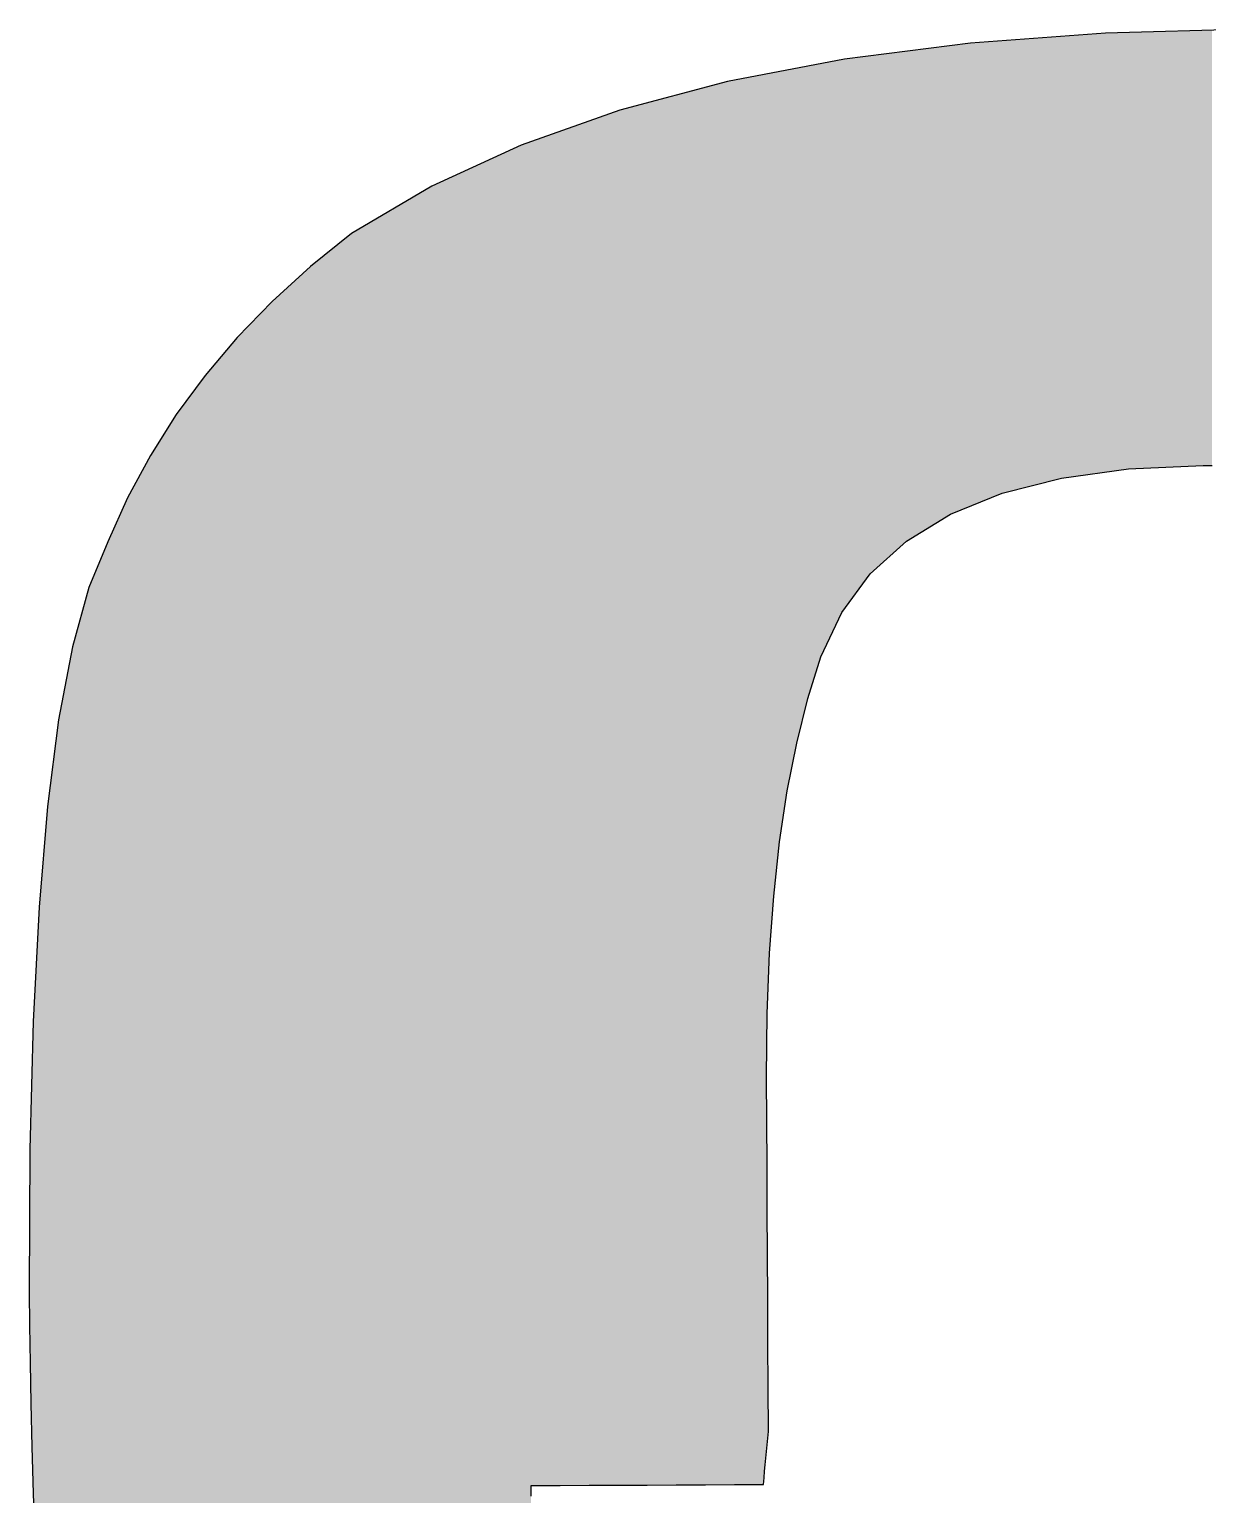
# Model space of a CAD drawing. Extents: x 4.5 to 35.8, y -15.7 to -10.4.
# Drawn here: x 19.583 to 21.949, y -13.381 to -10.439 of the extents above; entities that cross this region are included whole.
import ezdxf

# ---------------------------------------------------------------- set-up
doc = ezdxf.new("R2010")
doc.units = 0
doc.layers.add('LAYER_1', color=7, linetype='CONTINUOUS')

# ---------------------------------------------------------------- blocks, each defined once
blk = doc.blocks.new('*U6')
at = {"layer": 'LAYER_1', "color": 7}
for points in [[(21.8471, -11.3189), (21.8057, -10.4447), (21.8471, -10.4437)], [(21.9398, -11.3148), (21.8471, -10.4437), (21.9398, -10.4412)], [(21.8471, -11.3189), (21.8471, -10.4437), (21.9398, -11.3148)], [(21.9577, -11.3147), (21.9398, -10.4412), (21.9577, -10.4408)], [(21.9398, -11.3148), (21.9398, -10.4412), (21.9577, -11.3147)], [(21.4326, -11.4123), (21.3444, -10.4828), (21.4326, -10.4715)], [(21.4624, -11.4002), (21.4326, -10.4715), (21.4624, -10.4676)], [(21.4326, -11.4123), (21.4326, -10.4715), (21.4624, -11.4002)], [(21.4724, -11.3961), (21.4624, -10.4676), (21.4724, -10.4664)], [(21.4624, -11.4002), (21.4624, -10.4676), (21.4724, -11.3961)], [(21.5363, -11.3702), (21.4724, -10.4664), (21.5363, -10.4617)], [(21.4724, -11.3961), (21.4724, -10.4664), (21.5363, -11.3702)], [(21.5583, -11.3646), (21.5363, -10.4617), (21.5583, -10.46)], [(21.5363, -11.3702), (21.5363, -10.4617), (21.5583, -11.3646)], [(21.5906, -11.3563), (21.5583, -10.46), (21.5906, -10.4576)], [(21.5583, -11.3646), (21.5583, -10.46), (21.5906, -11.3563)], [(21.6553, -11.3399), (21.5906, -10.4576), (21.6553, -10.4529)], [(21.5906, -11.3563), (21.5906, -10.4576), (21.6553, -11.3399)], [(21.7188, -11.3312), (21.6553, -10.4529), (21.7188, -10.4482)], [(21.6553, -11.3399), (21.6553, -10.4529), (21.7188, -11.3312)], [(21.7436, -11.3278), (21.7188, -10.4482), (21.7436, -10.4463)], [(21.7188, -11.3312), (21.7188, -10.4482), (21.7436, -11.3278)], [(21.7899, -11.3214), (21.7436, -10.4463), (21.7899, -10.4451)], [(21.7436, -11.3278), (21.7436, -10.4463), (21.7899, -11.3214)], [(21.8057, -11.3207), (21.7899, -10.4451), (21.8057, -10.4447)], [(21.7899, -11.3214), (21.7899, -10.4451), (21.8057, -11.3207)], [(21.8057, -11.3207), (21.8057, -10.4447), (21.8471, -11.3189)], [(21.2058, -11.6273), (21.1723, -10.5079), (21.2058, -10.5015)], [(21.2058, -11.6273), (21.2058, -10.5015), (21.2058, -11.6273)], [(21.2058, -11.6273), (21.2058, -10.5015), (21.2058, -10.5015)], [(21.2058, -11.6273), (21.2058, -10.5015), (21.2058, -11.6272)], [(21.2058, -11.6272), (21.2058, -10.5015), (21.2058, -10.5015)], [(21.2058, -11.6272), (21.2058, -10.5015), (21.2059, -11.6272)], [(21.2059, -11.6272), (21.2058, -10.5015), (21.2059, -10.5015)], [(21.2059, -11.627), (21.2059, -10.5015), (21.2059, -10.5014)], [(21.2059, -11.627), (21.2059, -10.5014), (21.206, -11.6269)], [(21.206, -11.6269), (21.2059, -10.5014), (21.206, -10.5014)], [(21.2059, -11.6272), (21.2059, -10.5015), (21.2059, -11.6271)], [(21.2059, -11.6271), (21.2059, -10.5015), (21.2059, -10.5015)], [(21.2059, -11.6271), (21.2059, -10.5015), (21.2059, -11.627)], [(21.2142, -11.6094), (21.206, -10.5014), (21.2142, -10.4999)], [(21.206, -11.6269), (21.206, -10.5014), (21.206, -11.6269)], [(21.206, -11.6269), (21.206, -10.5014), (21.206, -10.5014)], [(21.206, -11.6269), (21.206, -10.5014), (21.206, -11.6268)], [(21.206, -11.6268), (21.206, -10.5014), (21.206, -10.5014)], [(21.206, -11.6268), (21.206, -10.5014), (21.2142, -11.6094)], [(21.2195, -11.6022), (21.2142, -10.4999), (21.2195, -10.4988)], [(21.2142, -11.6094), (21.2142, -10.4999), (21.2195, -11.6022)], [(21.2716, -11.5319), (21.2195, -10.4988), (21.2716, -10.4922)], [(21.2195, -11.6022), (21.2195, -10.4988), (21.2716, -11.5319)], [(21.3109, -11.4964), (21.2716, -10.4922), (21.3109, -10.4871)], [(21.2716, -11.5319), (21.2716, -10.4922), (21.3109, -11.4964)], [(21.3342, -11.4753), (21.3109, -10.4871), (21.3342, -10.4841)], [(21.3109, -11.4964), (21.3109, -10.4871), (21.3342, -11.4753)], [(21.3444, -11.4662), (21.3342, -10.4841), (21.3444, -10.4828)], [(21.3342, -11.4753), (21.3342, -10.4841), (21.3444, -11.4662)], [(21.3444, -11.4662), (21.3444, -10.4828), (21.4326, -11.4123)], [(21.0571, -13.3606), (20.9993, -10.5411), (21.0571, -10.53)], [(21.0576, -13.3551), (21.0571, -10.53), (21.0576, -10.5299)], [(21.0571, -13.3606), (21.0571, -10.53), (21.0576, -13.3551)], [(21.0583, -13.3473), (21.0576, -10.5299), (21.0583, -10.5297)], [(21.0576, -13.3551), (21.0576, -10.5299), (21.0583, -13.3473)], [(21.0591, -13.3391), (21.0583, -10.5297), (21.0591, -10.5296)], [(21.0583, -13.3473), (21.0583, -10.5297), (21.0583, -13.3471)], [(21.0583, -13.3471), (21.0583, -10.5297), (21.0583, -10.5297)], [(21.0583, -13.3471), (21.0583, -10.5297), (21.0591, -13.3391)], [(21.0595, -13.334), (21.0591, -10.5296), (21.0595, -10.5295)], [(21.0591, -13.3391), (21.0591, -10.5296), (21.0595, -13.334)], [(21.0595, -13.334), (21.0595, -10.5295), (21.0598, -13.3312)], [(21.0598, -13.3312), (21.0595, -10.5295), (21.0598, -10.5295)], [(21.0605, -13.3231), (21.0598, -10.5295), (21.0605, -10.5293)], [(21.0598, -13.3312), (21.0598, -10.5295), (21.0605, -13.3231)], [(21.0605, -13.3231), (21.0605, -10.5293), (21.0608, -13.3207)], [(21.0608, -13.3207), (21.0605, -10.5293), (21.0608, -10.5293)], [(21.0613, -13.3151), (21.0608, -10.5293), (21.0613, -10.5292)], [(21.0608, -13.3207), (21.0608, -10.5293), (21.0613, -13.3151)], [(21.062, -13.3075), (21.0613, -10.5292), (21.062, -10.529)], [(21.0613, -13.3151), (21.0613, -10.5292), (21.062, -13.3075)], [(21.0627, -13.2993), (21.062, -10.529), (21.0627, -10.5289)], [(21.062, -13.3075), (21.062, -10.529), (21.062, -13.3072)], [(21.062, -13.3072), (21.062, -10.529), (21.062, -10.529)], [(21.062, -13.3072), (21.062, -10.529), (21.0627, -13.2993)], [(21.0632, -13.2942), (21.0627, -10.5289), (21.0632, -10.5288)], [(21.0627, -13.2993), (21.0627, -10.5289), (21.0632, -13.2942)], [(21.0632, -13.2942), (21.0632, -10.5288), (21.0635, -13.2913)], [(21.0635, -13.2913), (21.0632, -10.5288), (21.0635, -10.5288)], [(21.0639, -12.497), (21.0635, -10.5288), (21.0639, -10.5287)], [(21.0635, -12.5425), (21.0635, -10.5288), (21.0639, -12.497)], [(21.0643, -12.4515), (21.0639, -10.5287), (21.0643, -10.5286)], [(21.0639, -12.497), (21.0639, -10.5287), (21.0643, -12.4515)], [(21.0643, -12.4515), (21.0643, -10.5286), (21.0644, -12.4424)], [(21.0644, -12.4424), (21.0643, -10.5286), (21.0644, -10.5286)], [(21.0647, -12.415), (21.0644, -10.5286), (21.0647, -10.5285)], [(21.0644, -12.4424), (21.0644, -10.5286), (21.0647, -12.415)], [(21.0652, -12.4024), (21.0647, -10.5285), (21.0652, -10.5284)], [(21.0647, -12.415), (21.0647, -10.5285), (21.0647, -12.4134)], [(21.0647, -12.4134), (21.0647, -10.5285), (21.0647, -10.5285)], [(21.0647, -12.4134), (21.0647, -10.5285), (21.0652, -12.4024)], [(21.0656, -12.3915), (21.0652, -10.5284), (21.0656, -10.5283)], [(21.0652, -12.4024), (21.0652, -10.5284), (21.0656, -12.3915)], [(21.0656, -12.3915), (21.0656, -10.5283), (21.0656, -12.3904)], [(21.0656, -12.3904), (21.0656, -10.5283), (21.0656, -10.5283)], [(21.0656, -12.3904), (21.0656, -10.5283), (21.066, -12.3811)], [(21.066, -12.3811), (21.0656, -10.5283), (21.066, -10.5283)], [(21.0664, -12.3701), (21.066, -10.5283), (21.0664, -10.5282)], [(21.066, -12.3811), (21.066, -10.5283), (21.0664, -12.3701)], [(21.0669, -12.3591), (21.0664, -10.5282), (21.0669, -10.5281)], [(21.0664, -12.3701), (21.0664, -10.5282), (21.0669, -12.3591)], [(21.0694, -12.2939), (21.0669, -10.5281), (21.0694, -10.5276)], [(21.0669, -12.3591), (21.0669, -10.5281), (21.0694, -12.2939)], [(21.0757, -12.2076), (21.0694, -10.5276), (21.0757, -10.5264)], [(21.0694, -12.2939), (21.0694, -10.5276), (21.0757, -12.2076)], [(21.0777, -12.179), (21.0757, -10.5264), (21.0777, -10.526)], [(21.0757, -12.2076), (21.0757, -10.5264), (21.0777, -12.179)], [(21.0896, -12.0703), (21.0777, -10.526), (21.0896, -10.5238)], [(21.0777, -12.179), (21.0777, -10.526), (21.0896, -12.0703)], [(21.1049, -11.968), (21.0896, -10.5238), (21.1049, -10.5208)], [(21.0896, -12.0703), (21.0896, -10.5238), (21.1049, -11.968)], [(21.1238, -11.8719), (21.1049, -10.5208), (21.1238, -10.5172)], [(21.1049, -11.968), (21.1049, -10.5208), (21.1238, -11.8719)], [(21.1463, -11.7821), (21.1238, -10.5172), (21.1463, -10.5129)], [(21.1238, -11.8719), (21.1238, -10.5172), (21.1463, -11.7821)], [(21.1723, -11.6986), (21.1463, -10.5129), (21.1723, -10.5079)], [(21.1463, -11.7821), (21.1463, -10.5129), (21.1723, -11.6986)], [(21.1723, -11.6986), (21.1723, -10.5079), (21.2058, -11.6273)], [(20.9405, -13.3611), (20.8826, -10.571), (20.9405, -10.5556)], [(20.9409, -13.3611), (20.9405, -10.5556), (20.9409, -10.5555)], [(20.9405, -13.3611), (20.9405, -10.5556), (20.9409, -13.3611)], [(20.9456, -13.3611), (20.9409, -10.5555), (20.9456, -10.5543)], [(20.9409, -13.3611), (20.9409, -10.5555), (20.9456, -13.3611)], [(20.985, -13.3609), (20.9456, -10.5543), (20.985, -10.5438)], [(20.9456, -13.3611), (20.9456, -10.5543), (20.985, -13.3609)], [(20.9988, -13.3608), (20.985, -10.5438), (20.9988, -10.5412)], [(20.985, -13.3609), (20.985, -10.5438), (20.9988, -13.3608)], [(20.9993, -13.3608), (20.9988, -10.5412), (20.9993, -10.5411)], [(20.9988, -13.3608), (20.9988, -10.5412), (20.9993, -13.3608)], [(20.9993, -13.3608), (20.9993, -10.5411), (21.0571, -13.3606)], [(20.8154, -13.3616), (20.7688, -10.6013), (20.8154, -10.5889)], [(20.8238, -13.3616), (20.8154, -10.5889), (20.8238, -10.5866)], [(20.8154, -13.3616), (20.8154, -10.5889), (20.8238, -13.3616)], [(20.8243, -13.3616), (20.8238, -10.5866), (20.8243, -10.5865)], [(20.8238, -13.3616), (20.8238, -10.5866), (20.8243, -13.3616)], [(20.8542, -13.3615), (20.8243, -10.5865), (20.8542, -10.5786)], [(20.8243, -13.3616), (20.8243, -10.5865), (20.8542, -13.3615)], [(20.8543, -13.3615), (20.8542, -10.5786), (20.8543, -10.5785)], [(20.8542, -13.3615), (20.8542, -10.5786), (20.8543, -13.3615)], [(20.8543, -13.3615), (20.8543, -10.5785), (20.8544, -13.3615)], [(20.8544, -13.3615), (20.8543, -10.5785), (20.8544, -10.5785)], [(20.8544, -13.3615), (20.8544, -10.5785), (20.8545, -13.3615)], [(20.8545, -13.3615), (20.8544, -10.5785), (20.8545, -10.5785)], [(20.8546, -13.3615), (20.8545, -10.5785), (20.8546, -10.5784)], [(20.8545, -13.3615), (20.8545, -10.5785), (20.8546, -13.3615)], [(20.8546, -13.3615), (20.8546, -10.5784), (20.8547, -13.3615)], [(20.8547, -13.3615), (20.8546, -10.5784), (20.8547, -10.5784)], [(20.8547, -13.3615), (20.8547, -10.5784), (20.8548, -13.3615)], [(20.8548, -13.3615), (20.8547, -10.5784), (20.8548, -10.5784)], [(20.8548, -13.3615), (20.8548, -10.5784), (20.855, -13.3615)], [(20.855, -13.3615), (20.8548, -10.5784), (20.855, -10.5784)], [(20.8551, -13.3615), (20.855, -10.5784), (20.8551, -10.5783)], [(20.855, -13.3615), (20.855, -10.5784), (20.8551, -13.3615)], [(20.8821, -13.3613), (20.8551, -10.5783), (20.8821, -10.5711)], [(20.8551, -13.3615), (20.8551, -10.5783), (20.8821, -13.3613)], [(20.8826, -13.3613), (20.8821, -10.5711), (20.8826, -10.571)], [(20.8821, -13.3613), (20.8821, -10.5711), (20.8826, -13.3613)], [(20.8826, -13.3613), (20.8826, -10.571), (20.9405, -13.3611)], [(20.7247, -13.362), (20.7076, -10.6229), (20.7247, -10.6168)], [(20.7655, -13.3618), (20.7247, -10.6168), (20.7655, -10.6024)], [(20.7247, -13.362), (20.7247, -10.6168), (20.7655, -13.3618)], [(20.766, -13.3618), (20.7655, -10.6024), (20.766, -10.6023)], [(20.7655, -13.3618), (20.7655, -10.6024), (20.766, -13.3618)], [(20.7686, -13.3618), (20.766, -10.6023), (20.7686, -10.6013)], [(20.766, -13.3618), (20.766, -10.6023), (20.7686, -13.3618)], [(20.7686, -13.3618), (20.7686, -10.6013), (20.7688, -13.3618)], [(20.7688, -13.3618), (20.7686, -10.6013), (20.7688, -10.6013)], [(20.7688, -13.3618), (20.7688, -10.6013), (20.8154, -13.3616)], [(20.6488, -13.3623), (20.5956, -10.6625), (20.6488, -10.6437)], [(20.6493, -13.3623), (20.6488, -10.6437), (20.6493, -10.6435)], [(20.6488, -13.3623), (20.6488, -10.6437), (20.6493, -13.3623)], [(20.682, -13.3622), (20.6493, -10.6435), (20.682, -10.6319)], [(20.6493, -13.3623), (20.6493, -10.6435), (20.682, -13.3622)], [(20.6853, -13.3622), (20.682, -10.6319), (20.6853, -10.6308)], [(20.682, -13.3622), (20.682, -10.6319), (20.6853, -13.3622)], [(20.7071, -13.3621), (20.6853, -10.6308), (20.7071, -10.6231)], [(20.6853, -13.3622), (20.6853, -10.6308), (20.7071, -13.3621)], [(20.7076, -13.3621), (20.7071, -10.6231), (20.7076, -10.6229)], [(20.7071, -13.3621), (20.7071, -10.6231), (20.7076, -13.3621)], [(20.7076, -13.3621), (20.7076, -10.6229), (20.7247, -13.362)], [(20.5552, -15.0277), (20.509, -10.6997), (20.5552, -10.6784)], [(20.5709, -15.0276), (20.5552, -10.6784), (20.5709, -10.6712)], [(20.5552, -15.0277), (20.5552, -10.6784), (20.5709, -15.0276)], [(20.5905, -15.0275), (20.5709, -10.6712), (20.5905, -10.6643)], [(20.5709, -15.0276), (20.5709, -10.6712), (20.5905, -15.0275)], [(20.5905, -13.3626), (20.5905, -10.6643), (20.5905, -13.3626)], [(20.5905, -13.3626), (20.5905, -10.6643), (20.5905, -10.6643)], [(20.5905, -13.3626), (20.5905, -10.6643), (20.5906, -13.3626)], [(20.5906, -13.3626), (20.5905, -10.6643), (20.5906, -10.6643)], [(20.5906, -13.3626), (20.5906, -10.6643), (20.5907, -13.3626)], [(20.5907, -13.3626), (20.5906, -10.6643), (20.5907, -10.6643)], [(20.5907, -13.3626), (20.5907, -10.6643), (20.5907, -10.6642)], [(20.5907, -13.3626), (20.5907, -10.6642), (20.5908, -13.3626)], [(20.5908, -13.3626), (20.5907, -10.6642), (20.5908, -10.6642)], [(20.5907, -13.3626), (20.5907, -10.6643), (20.5907, -13.3626)], [(20.5908, -13.3626), (20.5908, -10.6642), (20.5908, -13.3626)], [(20.5908, -13.3626), (20.5908, -10.6642), (20.5908, -10.6642)], [(20.5908, -13.3626), (20.5908, -10.6642), (20.5909, -13.3626)], [(20.5909, -13.3626), (20.5908, -10.6642), (20.5909, -10.6642)], [(20.591, -13.3626), (20.5909, -10.6642), (20.591, -10.6641)], [(20.5909, -13.3626), (20.5909, -10.6642), (20.591, -13.3626)], [(20.5953, -13.3626), (20.591, -10.6641), (20.5953, -10.6626)], [(20.591, -13.3626), (20.591, -10.6641), (20.5953, -13.3626)], [(20.5956, -13.3626), (20.5953, -10.6626), (20.5956, -10.6625)], [(20.5953, -13.3626), (20.5953, -10.6626), (20.5956, -13.3626)], [(20.5956, -13.3626), (20.5956, -10.6625), (20.6488, -13.3623)], [(20.509, -15.0279), (20.4658, -10.7195), (20.509, -10.6997)], [(20.509, -15.0279), (20.509, -10.6997), (20.5552, -15.0277)], [(20.4251, -15.0283), (20.4225, -10.7394), (20.4251, -10.7382)], [(20.4658, -15.0281), (20.4251, -10.7382), (20.4658, -10.7195)], [(20.4251, -15.0283), (20.4251, -10.7382), (20.4658, -15.0281)], [(20.4658, -15.0281), (20.4658, -10.7195), (20.509, -15.0279)], [(20.3914, -15.0284), (20.3363, -10.7862), (20.3914, -10.7537)], [(20.4225, -15.0283), (20.3914, -10.7537), (20.4225, -10.7394)], [(20.3914, -15.0284), (20.3914, -10.7537), (20.4225, -15.0283)], [(20.4225, -15.0283), (20.4225, -10.7394), (20.4251, -15.0283)], [(20.3361, -15.0287), (20.295, -10.8105), (20.3361, -10.7863)], [(20.3363, -15.0287), (20.3361, -10.7863), (20.3363, -10.7862)], [(20.3361, -15.0287), (20.3361, -10.7863), (20.3363, -15.0287)], [(20.3363, -15.0287), (20.3363, -10.7862), (20.3914, -15.0284)], [(20.295, -15.0289), (20.2495, -10.8373), (20.295, -10.8105)], [(20.295, -15.0289), (20.295, -10.8105), (20.3361, -15.0287)], [(20.2303, -15.0292), (20.2069, -10.8676), (20.2303, -10.8487)], [(20.2495, -15.0291), (20.2303, -10.8487), (20.2495, -10.8373)], [(20.2303, -15.0292), (20.2303, -10.8487), (20.2495, -15.0291)], [(20.2495, -15.0291), (20.2495, -10.8373), (20.295, -15.0289)], [(20.2069, -15.0293), (20.1649, -10.9014), (20.2069, -10.8676)], [(20.2069, -15.0293), (20.2069, -10.8676), (20.2303, -15.0292)], [(20.163, -15.0295), (20.1477, -10.9153), (20.163, -10.9029)], [(20.1633, -15.0295), (20.163, -10.9029), (20.1633, -10.9027)], [(20.163, -15.0295), (20.163, -10.9029), (20.1633, -15.0295)], [(20.1635, -15.0295), (20.1633, -10.9027), (20.1635, -10.9025)], [(20.1633, -15.0295), (20.1633, -10.9027), (20.1635, -15.0295)], [(20.1637, -15.0295), (20.1635, -10.9025), (20.1637, -10.9023)], [(20.1635, -15.0295), (20.1635, -10.9025), (20.1637, -15.0295)], [(20.164, -15.0295), (20.1637, -10.9023), (20.164, -10.9022)], [(20.1637, -15.0295), (20.1637, -10.9023), (20.164, -15.0295)], [(20.1642, -15.0295), (20.164, -10.9022), (20.1642, -10.902)], [(20.164, -15.0295), (20.164, -10.9022), (20.1642, -15.0295)], [(20.1644, -15.0295), (20.1642, -10.902), (20.1644, -10.9018)], [(20.1642, -15.0295), (20.1642, -10.902), (20.1644, -15.0295)], [(20.1647, -15.0295), (20.1644, -10.9018), (20.1647, -10.9016)], [(20.1644, -15.0295), (20.1644, -10.9018), (20.1647, -15.0295)], [(20.1649, -15.0295), (20.1647, -10.9016), (20.1649, -10.9014)], [(20.1647, -15.0295), (20.1647, -10.9016), (20.1649, -15.0295)], [(20.1649, -15.0295), (20.1649, -10.9014), (20.2069, -15.0293)], [(20.1477, -15.0295), (20.0774, -10.9793), (20.1477, -10.9153)], [(20.1477, -15.0295), (20.1477, -10.9153), (20.163, -15.0295)], [(20.0712, -15.0299), (20.0008, -11.0578), (20.0712, -10.985)], [(20.0774, -15.0299), (20.0712, -10.985), (20.0774, -10.9793)], [(20.0712, -15.0299), (20.0712, -10.985), (20.0774, -15.0299)], [(20.0774, -15.0299), (20.0774, -10.9793), (20.1477, -15.0295)], [(20.0008, -15.0302), (19.9479, -11.1202), (20.0008, -11.0578)], [(20.0008, -15.0302), (20.0008, -11.0578), (20.0712, -15.0299)], [(19.9479, -15.0305), (19.9366, -11.1336), (19.9479, -11.1202)], [(19.9479, -15.0305), (19.9479, -11.1202), (20.0008, -15.0302)], [(19.9366, -15.0305), (19.8785, -11.2125), (19.9366, -11.1336)], [(19.9366, -15.0305), (19.9366, -11.1336), (19.9479, -15.0305)], [(19.8785, -15.0308), (19.8265, -11.2946), (19.8785, -11.2125)], [(19.8785, -15.0308), (19.8785, -11.2125), (19.9366, -15.0305)], [(19.8265, -15.031), (19.8185, -11.3095), (19.8265, -11.2946)], [(19.8265, -15.031), (19.8265, -11.2946), (19.8785, -15.0308)], [(19.8158, -14.4322), (19.7806, -11.3797), (19.8158, -11.3144)], [(19.8161, -14.507), (19.8158, -11.3144), (19.8161, -11.3138)], [(19.8158, -14.4322), (19.8158, -11.3144), (19.8161, -14.507)], [(19.8165, -14.5819), (19.8161, -11.3138), (19.8165, -11.3132)], [(19.8161, -14.507), (19.8161, -11.3138), (19.8165, -14.5819)], [(19.8168, -14.6567), (19.8165, -11.3132), (19.8168, -11.3125)], [(19.8165, -14.5819), (19.8165, -11.3132), (19.8168, -14.6567)], [(19.8171, -14.7316), (19.8168, -11.3125), (19.8171, -11.3119)], [(19.8168, -14.6567), (19.8168, -11.3125), (19.8171, -14.7316)], [(19.8175, -14.8065), (19.8171, -11.3119), (19.8175, -11.3113)], [(19.8171, -14.7316), (19.8171, -11.3119), (19.8175, -14.8065)], [(19.8178, -14.8813), (19.8175, -11.3113), (19.8178, -11.3107)], [(19.8175, -14.8065), (19.8175, -11.3113), (19.8178, -14.8813)], [(19.8181, -14.9562), (19.8178, -11.3107), (19.8181, -11.3101)], [(19.8178, -14.8813), (19.8178, -11.3107), (19.8181, -14.9562)], [(19.8185, -15.0311), (19.8181, -11.3101), (19.8185, -11.3095)], [(19.8181, -14.9562), (19.8181, -11.3101), (19.8185, -15.0311)], [(19.8185, -15.0311), (19.8185, -11.3095), (19.8265, -15.031)], [(19.7806, -14.4323), (19.76, -11.4254), (19.7806, -11.3797)], [(19.7806, -14.4323), (19.7806, -11.3797), (19.8158, -14.4322)], [(19.76, -14.4325), (19.7409, -11.4679), (19.76, -11.4254)], [(19.76, -14.4325), (19.76, -11.4254), (19.7806, -14.4323)], [(19.7409, -14.4325), (19.7043, -11.5557), (19.7409, -11.4679)], [(19.7409, -14.4325), (19.7409, -11.4679), (19.76, -14.4325)], [(19.7027, -14.4327), (19.6699, -11.6784), (19.7027, -11.5594)], [(19.7043, -14.4327), (19.7027, -11.5594), (19.7043, -11.5557)], [(19.7027, -14.4327), (19.7027, -11.5594), (19.7043, -14.4327)], [(19.7043, -14.4327), (19.7043, -11.5557), (19.7409, -14.4325)], [(19.6699, -14.4329), (19.6485, -11.7923), (19.6699, -11.6784)], [(19.6699, -14.4329), (19.6699, -11.6784), (19.7027, -14.4327)], [(19.6485, -14.433), (19.6423, -11.8251), (19.6485, -11.7923)], [(19.6485, -14.433), (19.6485, -11.7923), (19.6699, -14.4329)], [(19.6423, -14.433), (19.62, -11.9994), (19.6423, -11.8251)], [(19.6423, -14.433), (19.6423, -11.8251), (19.6485, -14.433)], [(19.62, -14.4331), (19.603, -12.2013), (19.62, -11.9994)], [(19.62, -14.4331), (19.62, -11.9994), (19.6423, -14.433)], [(19.603, -14.4332), (19.6022, -12.2177), (19.603, -12.2013)], [(19.603, -14.4332), (19.603, -12.2013), (19.62, -14.4331)], [(19.6022, -13.6957), (19.5981, -12.2972), (19.6022, -12.2177)], [(19.6022, -14.4332), (19.6022, -12.2177), (19.603, -14.4332)], [(19.5981, -13.5837), (19.5945, -12.3674), (19.5981, -12.2972)], [(19.5981, -13.5837), (19.5981, -12.2972), (19.6022, -13.6957)], [(19.5945, -13.4779), (19.5928, -12.4014), (19.5945, -12.3674)], [(19.5945, -13.4779), (19.5945, -12.3674), (19.5981, -13.5837)], [(19.5928, -13.4215), (19.5914, -12.4275), (19.5928, -12.4014)], [(19.5928, -13.4215), (19.5928, -12.4014), (19.5945, -13.4779)], [(19.5912, -13.3721), (19.5888, -12.5259), (19.5912, -12.4309)], [(19.5914, -13.3783), (19.5912, -12.4309), (19.5914, -12.4275)], [(19.5912, -13.3721), (19.5912, -12.4309), (19.5914, -13.3783)], [(19.5914, -13.3783), (19.5914, -12.4275), (19.5928, -13.4215)], [(19.5888, -13.2849), (19.5867, -12.6082), (19.5888, -12.5259)], [(19.5888, -13.2849), (19.5888, -12.5259), (19.5912, -13.3721)], [(21.0635, -13.2913), (21.0635, -12.5425), (21.0639, -13.2866)], [(21.0639, -13.2866), (21.0635, -12.5425), (21.0639, -12.6314)], [(19.5867, -13.1976), (19.5852, -12.6702), (19.5867, -12.6082)], [(19.5867, -13.1976), (19.5867, -12.6082), (19.5888, -13.2849)], [(21.0639, -13.2866), (21.0639, -12.6314), (21.0643, -13.2818)], [(21.0643, -13.2818), (21.0639, -12.6314), (21.0643, -12.7204)], [(19.5852, -13.1165), (19.5847, -12.688), (19.5852, -12.6702)], [(19.5852, -13.1165), (19.5852, -12.6702), (19.5867, -13.1976)], [(19.5847, -13.0856), (19.5841, -12.8352), (19.5847, -12.688)], [(19.5847, -13.0856), (19.5847, -12.688), (19.5852, -13.1165)], [(21.0643, -13.2818), (21.0643, -12.7204), (21.0644, -13.2809)], [(21.0644, -13.2809), (21.0643, -12.7204), (21.0644, -12.7392)], [(21.0644, -13.2809), (21.0644, -12.7392), (21.0647, -13.2781)], [(21.0647, -13.2781), (21.0644, -12.7392), (21.0647, -12.7954)], [(21.0647, -13.2781), (21.0647, -12.7954), (21.0647, -13.2774)], [(21.0647, -13.2774), (21.0647, -12.7954), (21.0647, -12.8094)], [(21.0647, -13.2774), (21.0647, -12.8094), (21.0652, -13.2727)], [(21.0652, -13.2727), (21.0647, -12.8094), (21.0652, -12.8984)], [(19.5841, -13.0415), (19.5835, -12.9727), (19.5841, -12.8352)], [(19.5841, -13.0415), (19.5841, -12.8352), (19.5847, -13.0856)], [(21.0652, -13.2727), (21.0652, -12.8984), (21.0656, -13.2681)], [(21.0656, -13.2681), (21.0652, -12.8984), (21.0656, -12.9874)], [(21.0656, -13.2681), (21.0656, -12.9874), (21.0656, -13.2676)], [(21.0656, -13.2676), (21.0656, -12.9874), (21.0656, -12.9968)], [(21.0656, -13.2676), (21.0656, -12.9968), (21.066, -13.2637)], [(21.066, -13.2637), (21.0656, -12.9968), (21.066, -13.0764)], [(21.066, -13.2637), (21.066, -13.0764), (21.0664, -13.259)], [(21.0664, -13.259), (21.066, -13.0764), (21.0664, -13.1653)], [(21.0664, -13.259), (21.0664, -13.1653), (21.0669, -13.2543)], [(20.5905, -15.0275), (20.5905, -13.3626), (20.5905, -15.0275)], [(20.5905, -15.0275), (20.5905, -13.3626), (20.5905, -13.3836)]]:
    blk.add_solid(points, dxfattribs=at)
blk = doc.blocks.new('BLOCK_2')
at = {"layer": 'LAYER_1'}
for points in [[(22.0332, -10.4388), (21.7436, -10.4463), (21.4724, -10.4664), (21.2195, -10.4988), (20.985, -10.5438), (20.7688, -10.6013), (20.5709, -10.6712), (20.3914, -10.7537), (20.2303, -10.8487), (20.1477, -10.9153), (20.0712, -10.985), (20.0008, -11.0578), (19.9366, -11.1336), (19.8785, -11.2125), (19.8265, -11.2946), (19.7806, -11.3797), (19.7409, -11.4679), (19.7027, -11.5594), (19.6699, -11.6784), (19.6423, -11.8251), (19.62, -11.9994), (19.603, -12.2013), (19.5912, -12.4309), (19.5847, -12.688), (19.5835, -12.9727), (19.5841, -13.0415), (19.5852, -13.1165), (19.5867, -13.1976), (19.5888, -13.2849), (19.5914, -13.3783), (19.5945, -13.4779)], [(20.5905, -13.3836), (20.5905, -13.3626), (20.6488, -13.3623), (20.7071, -13.3621), (20.7655, -13.3618), (20.8238, -13.3616), (20.8821, -13.3613), (20.9405, -13.3611), (20.9988, -13.3608), (21.0571, -13.3606), (21.0583, -13.3473), (21.0595, -13.334), (21.0608, -13.3207), (21.062, -13.3075), (21.0632, -13.2942), (21.0644, -13.2809), (21.0656, -13.2676), (21.0669, -13.2543), (21.0664, -13.1653), (21.066, -13.0764), (21.0656, -12.9874), (21.0652, -12.8984), (21.0647, -12.8094), (21.0643, -12.7204), (21.0639, -12.6314), (21.0635, -12.5425), (21.0647, -12.415), (21.0694, -12.2939), (21.0777, -12.179), (21.0896, -12.0703), (21.1049, -11.968), (21.1238, -11.8719), (21.1463, -11.7821), (21.1723, -11.6986), (21.2142, -11.6094), (21.2716, -11.5319), (21.3444, -11.4662), (21.4326, -11.4123), (21.5363, -11.3702), (21.6553, -11.3399), (21.7899, -11.3214), (21.9398, -11.3148), (21.9577, -11.3147)]]:
    blk.add_lwpolyline(points, dxfattribs=at)
at = {"layer": 'LAYER_1', "color": 7}
blk.add_blockref('*U6', (0, 0), dxfattribs=at)

msp = doc.modelspace()

# ---------------------------------------------------------------- block references
at = {"layer": 'LAYER_1'}
msp.add_blockref('BLOCK_2', (0, 0), dxfattribs=at)

doc.saveas('drawing.dxf')
